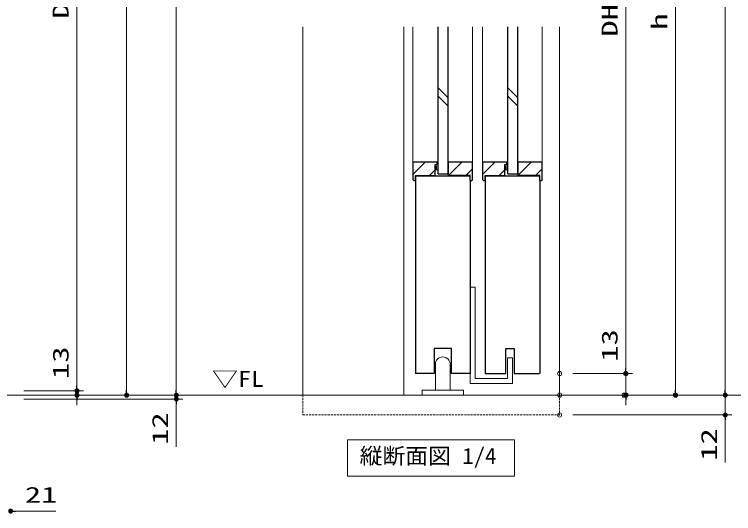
# Model space of a CAD drawing. Units: millimetres, scale not verified. Extents: x -1306 to 1306, y -607 to 607.
# Drawn here: x -687.6 to -253.4, y -93 to 208.1 of the extents above; entities that cross this region are included whole.
import ezdxf
from ezdxf.enums import TextEntityAlignment as Align

# ---------------------------------------------------------------- set-up
doc = ezdxf.new("R2010")
doc.units = ezdxf.units.MM
doc.header["$LTSCALE"] = 5
doc.header["$PDMODE"] = 32
doc.header["$PDSIZE"] = 2.5
doc.linetypes.add('USER2', pattern=[0.375, 0.25, -0.125])
for name, color, linetype, lineweight in [('0-1_線(黄)', 2, 'Continuous', 15), ('0-B_点線(水)', 6, 'USER2', 9), ('0-D_線(白)', 7, 'Continuous', 30), ('1-0_線(水)', 4, 'Continuous', 9), ('1-1_寸法線', 3, 'Continuous', 13), ('1-2_ハッチング', 6, 'Continuous', 9), ('1-4_DEFPOINTS', 7, 'Continuous', 5), ('1-5_0', 3, 'Continuous', 25), ('1-6_点線(黄)', 2, 'USER2', 15)]:
    doc.layers.add(name, color=color, linetype=linetype, lineweight=lineweight)
doc.styles.add('ＭＳ ゴシック', font='')
doc.styles.get('ＭＳ ゴシック').set_extended_font_data('MS Gothic')

# ---------------------------------------------------------------- blocks, each defined once
blk = doc.blocks.new('_DOT')
at = {"layer": '1-5_0'}
blk.add_line((-2.5, 0), (-5, 0), dxfattribs=at)
for points in [[(0, 0), (-2.5, 0), (-2.48, 0.313)], [(0, 0), (-2.48, -0.313), (-2.5, 0)], [(0, 0), (-2.48, 0.313), (-2.421, 0.622)], [(0, 0), (-2.421, -0.622), (-2.48, -0.313)], [(0, 0), (-2.421, 0.622), (-2.324, 0.92)], [(0, 0), (-2.324, -0.92), (-2.421, -0.622)], [(0, 0), (-2.324, 0.92), (-2.191, 1.204)], [(0, 0), (-2.191, -1.204), (-2.324, -0.92)], [(0, 0), (-2.191, 1.204), (-2.023, 1.469)], [(0, 0), (-2.023, -1.469), (-2.191, -1.204)], [(0, 0), (-2.023, 1.469), (-1.822, 1.711)], [(0, 0), (-1.822, -1.711), (-2.023, -1.469)], [(0, 0), (-1.822, 1.711), (-1.594, 1.926)], [(0, 0), (-1.594, -1.926), (-1.822, -1.711)], [(0, 0), (-1.594, 1.926), (-1.34, 2.111)], [(0, 0), (-1.34, -2.111), (-1.594, -1.926)], [(0, 0), (-1.34, 2.111), (-1.064, 2.262)], [(0, 0), (-1.064, -2.262), (-1.34, -2.111)], [(0, 0), (-1.064, 2.262), (-0.773, 2.378)], [(0, 0), (-0.773, -2.378), (-1.064, -2.262)], [(0, 0), (-0.773, 2.378), (-0.468, 2.456)], [(0, 0), (-0.468, -2.456), (-0.773, -2.378)], [(0, 0), (-0.468, 2.456), (-0.157, 2.495)], [(0, 0), (-0.157, -2.495), (-0.468, -2.456)], [(0, 0), (-0.157, 2.495), (0.157, 2.495)], [(0, 0), (0.157, -2.495), (-0.157, -2.495)], [(0, 0), (0.157, 2.495), (0.468, 2.456)], [(0, 0), (0.468, 2.456), (0.773, 2.378)], [(0, 0), (0.773, 2.378), (1.064, 2.262)], [(0, 0), (1.064, 2.262), (1.34, 2.111)], [(0, 0), (1.34, 2.111), (1.594, 1.926)], [(0, 0), (1.594, 1.926), (1.822, 1.711)], [(0, 0), (1.822, 1.711), (2.023, 1.469)], [(0, 0), (2.023, 1.469), (2.191, 1.204)], [(0, 0), (2.191, 1.204), (2.324, 0.92)], [(0, 0), (2.324, 0.92), (2.421, 0.622)], [(0, 0), (2.421, 0.622), (2.48, 0.313)], [(0, 0), (2.48, 0.313), (2.5, 0)], [(0, 0), (0.468, -2.456), (0.157, -2.495)], [(0, 0), (0.773, -2.378), (0.468, -2.456)], [(0, 0), (1.064, -2.262), (0.773, -2.378)], [(0, 0), (1.34, -2.111), (1.064, -2.262)], [(0, 0), (1.594, -1.926), (1.34, -2.111)], [(0, 0), (1.822, -1.711), (1.594, -1.926)], [(0, 0), (2.023, -1.469), (1.822, -1.711)], [(0, 0), (2.191, -1.204), (2.023, -1.469)], [(0, 0), (2.324, -0.92), (2.191, -1.204)], [(0, 0), (2.421, -0.622), (2.324, -0.92)], [(0, 0), (2.48, -0.313), (2.421, -0.622)], [(0, 0), (2.5, 0), (2.48, -0.313)]]:
    blk.add_solid(points, dxfattribs=at)

msp = doc.modelspace()

# ---------------------------------------------------------------- linework, layer by layer
at = {"layer": '0-1_線(黄)'}
msp.add_line((-1242.578, -21.552), (-233.827, -21.552), dxfattribs=at)
msp.add_lwpolyline([(-486.474, -48.552), (-385.624, -48.552), (-385.624, -70.387), (-486.474, -70.387)], close=True, dxfattribs=at)
at = {"layer": '0-B_点線(水)'}
for p, q in [((-433.799, 117.082), (-431.699, 117.082)), ((-433.799, 116.457), (-431.699, 116.457)), ((-433.799, 115.832), (-431.699, 115.832)), ((-433.799, 115.207), (-431.699, 115.207)), ((-433.799, 114.582), (-431.699, 114.582)), ((-391.799, 117.082), (-389.699, 117.082)), ((-391.799, 116.457), (-389.699, 116.457)), ((-391.799, 115.832), (-389.699, 115.832)), ((-391.799, 115.207), (-389.699, 115.207)), ((-391.799, 114.582), (-389.699, 114.582))]:
    msp.add_line(p, q, dxfattribs=at)
at = {"layer": '0-D_線(白)'}
for p, q in [((-431.699, 111.948), (-431.699, 200.637)), ((-389.699, 111.948), (-389.699, 200.637)), ((-445.499, 110.948), (-445.499, -8.531)), ((-445.499, 110.698), (-412.499, 110.698)), ((-403.499, 110.948), (-403.499, -8.531)), ((-403.499, 110.698), (-370.499, 110.698)), ((-446.999, 108.448), (-446.499, 107.948)), ((-446.499, 107.948), (-445.499, 107.948)), ((-412.499, 107.948), (-411.499, 107.948)), ((-412.498, 107.948), (-412.498, -8.552)), ((-410.999, 108.448), (-411.499, 107.948)), ((-404.999, 108.448), (-404.499, 107.948)), ((-404.499, 107.948), (-403.499, 107.948)), ((-370.499, 107.948), (-369.499, 107.948)), ((-370.498, 107.948), (-370.498, -8.552)), ((-368.999, 108.448), (-369.499, 107.948)), ((-434.249, -8.531), (-445.499, -8.531)), ((-412.499, -8.531), (-423.749, -8.531)), ((-403.499, -8.531), (-390.999, -8.531)), ((-385.999, -8.531), (-370.699, -8.531))]:
    msp.add_line(p, q, dxfattribs=at)
for points in [[(-431.699, 111.948), (-425.699, 111.948), (-425.699, 200.637)], [(-389.699, 111.948), (-383.699, 111.948), (-383.699, 200.637)], [(-432.299, 117.448), (-432.299, 118.948), (-446.999, 118.948), (-446.999, 108.448)], [(-432.299, 117.448), (-433.799, 117.448), (-433.799, 110.948)], [(-432.299, 117.448), (-433.799, 117.448), (-433.799, 114.448)], [(-410.999, 108.448), (-410.999, 118.948), (-425.699, 118.948), (-425.699, 110.948)], [(-390.299, 117.448), (-390.299, 118.948), (-404.999, 118.948), (-404.999, 108.448)], [(-390.299, 117.448), (-391.799, 117.448), (-391.799, 110.948)], [(-390.299, 117.448), (-391.799, 117.448), (-391.799, 114.448)], [(-368.999, 108.448), (-368.999, 118.948), (-383.699, 118.948), (-383.699, 110.948)], [(-445.499, 107.948), (-445.499, 110.948), (-433.799, 110.948)], [(-412.499, 107.948), (-412.499, 110.948), (-425.699, 110.948)], [(-403.499, 107.948), (-403.499, 110.948), (-391.799, 110.948)], [(-370.499, 107.948), (-370.499, 110.948), (-383.699, 110.948)], [(-423.749, -8.531), (-423.749, 6.469), (-434.249, 6.469), (-434.249, -8.531)], [(-390.999, -8.531), (-390.999, 6.469), (-385.999, 6.469), (-385.999, -8.531)]]:
    msp.add_lwpolyline(points, dxfattribs=at)
at = {"layer": '1-0_線(水)'}
for p, q in [((-513.498, 200.637), (-513.498, -21.552)), ((-452.498, 200.637), (-452.498, -21.552)), ((-446.999, 118.948), (-446.999, 200.637)), ((-410.999, 200.637), (-410.999, 118.948)), ((-404.999, 118.948), (-404.999, 200.637)), ((-368.999, 200.637), (-368.999, 118.948)), ((-358.498, 200.637), (-358.498, -21.552)), ((-425.699, 157.746), (-431.699, 163.746)), ((-383.699, 157.746), (-389.699, 163.746)), ((-425.699, 152.746), (-431.699, 158.746)), ((-383.699, 152.746), (-389.699, 158.746)), ((-432.299, 117.448), (-431.699, 117.448)), ((-390.299, 117.448), (-389.699, 117.448)), ((-433.799, 114.448), (-431.699, 114.448)), ((-391.799, 114.448), (-389.699, 114.448)), ((-433.499, -3.031), (-433.499, -18.531)), ((-424.499, -18.531), (-424.499, -3.031)), ((-409.499, -11.531), (-389.999, -11.531))]:
    msp.add_line(p, q, dxfattribs=at)
for points in [[(-409.499, -11.531), (-409.499, 43.469), (-412.499, 43.469), (-412.499, -14.531)], [(-386.999, 0.969), (-386.999, -14.531), (-412.499, -14.531)], [(-386.999, 0.969), (-389.999, 0.969), (-389.999, -11.531)], [(-416.499, -21.531), (-416.499, -18.531), (-441.499, -18.531), (-441.499, -21.531)]]:
    msp.add_lwpolyline(points, dxfattribs=at)
for start, end in [(90, 180), (0, 90)]:
    msp.add_arc((-428.999, -3.031), 4.5, start, end, dxfattribs=at)
at = {"layer": '1-1_寸法線'}
for p, q in [((-589.858, 455.448), (-589.858, -18.552)), ((-258.498, -18.552), (-258.498, 455.448)), ((-649.858, 447.448), (-649.858, -15.952)), ((-619.858, 449.448), (-619.858, -18.552)), ((-288.498, 425.448), (-288.498, -18.552)), ((-318.498, 415.448), (-318.498, -5.552)), ((-318.498, -5.552), (-318.498, 20.21)), ((-649.858, -15.952), (-649.858, 9.81)), ((-350.498, -8.552), (-314.498, -8.552)), ((-350.498, -8.552), (-314.498, -8.552)), ((-318.498, -21.552), (-318.498, -8.552)), ((-589.858, -18.552), (-589.858, -15.552)), ((-258.498, -18.552), (-258.498, -15.552)), ((-681.858, -18.952), (-645.858, -18.952)), ((-681.858, -18.952), (-645.858, -18.952)), ((-681.858, -21.552), (-615.858, -21.552)), ((-681.858, -21.552), (-585.858, -21.552)), ((-681.858, -21.552), (-585.858, -21.552)), ((-681.858, -21.552), (-645.858, -21.552)), ((-649.858, -21.552), (-649.858, -18.952)), ((-589.858, -21.552), (-589.858, -23.952)), ((-350.498, -21.552), (-314.498, -21.552)), ((-350.498, -21.552), (-254.498, -21.552)), ((-350.498, -21.552), (-254.498, -21.552)), ((-311.587, -21.552), (-284.498, -21.552)), ((-258.498, -21.552), (-258.498, -33.552)), ((-681.858, -23.952), (-585.858, -23.952)), ((-649.858, -24.552), (-649.858, -27.552)), ((-318.498, -24.552), (-318.498, -27.552)), ((-589.858, -26.952), (-589.858, -52.714)), ((-350.498, -33.552), (-254.498, -33.552)), ((-258.498, -36.552), (-258.498, -62.314)), ((-686.858, -91.552), (-662.524, -91.552))]:
    msp.add_line(p, q, dxfattribs=at)
at = {"layer": '1-2_ハッチング'}
for p, q in [((-446.999, 111.585), (-439.636, 118.948)), ((-425.604, 110.948), (-417.604, 118.948)), ((-404.999, 111.585), (-397.636, 118.948)), ((-383.604, 110.948), (-375.604, 118.948)), ((-437.029, 110.948), (-433.799, 114.178)), ((-414.997, 110.948), (-410.999, 114.946)), ((-395.029, 110.948), (-391.799, 114.178)), ((-372.997, 110.948), (-368.999, 114.946))]:
    msp.add_line(p, q, dxfattribs=at)
at = {"layer": '1-4_DEFPOINTS'}
for p in [(-358.498, -8.552), (-318.498, -8.552), (-649.858, -18.952), (-649.858, -21.552), (-619.858, -21.552), (-589.858, -21.552), (-358.498, -21.552), (-319.587, -21.552), (-318.498, -21.552), (-288.498, -21.552), (-589.858, -23.952), (-358.498, -33.552), (-258.498, -33.552)]:
    msp.add_point(p, dxfattribs=at)
at = {"layer": '1-6_点線(黄)'}
for p, q in [((-513.498, -21.552), (-513.498, -33.552)), ((-358.498, -21.552), (-358.498, -33.552)), ((-513.498, -33.552), (-358.498, -33.552))]:
    msp.add_line(p, q, dxfattribs=at)

# ---------------------------------------------------------------- block references
at = {"layer": '1-1_寸法線', "xscale": 0.6, "yscale": 0.6}
for p, rotation in [((-318.498, -8.552), 270), ((-318.498, -8.552), 270), ((-649.858, -18.952), 270), ((-649.858, -18.952), 270), ((-649.858, -21.552), 90), ((-619.858, -21.552), 270), ((-589.858, -21.552), 270), ((-589.858, -21.552), 270), ((-318.498, -21.552), 90), ((-288.498, -21.552), 270), ((-258.498, -21.552), 270), ((-258.498, -21.552), 270), ((-589.858, -23.952), 90), ((-258.498, -33.552), 90), ((-689.858, -91.552), 180)]:
    msp.add_blockref('_DOT', p, dxfattribs=dict(at, rotation=rotation))

# ---------------------------------------------------------------- texts
at = {"layer": '0-1_線(黄)', "style": 'ＭＳ ゴシック'}
for s, height, width, p in [('▽FL', 9.604, 1.2, (-568.331, -19.449)), ('縦断面図 1/4', 9.621, 1.05, (-479.226, -65.93))]:
    msp.add_text(s, height=height, dxfattribs=dict(at, width=width)).set_placement(p, align=Align.BOTTOM_LEFT)
at = {"layer": '1-1_寸法線', "style": 'ＭＳ ゴシック', "width": 1.5}
for s, p in [('DH', (-652.007, 205.51)), ('DH', (-320.647, 194.71)), ('h', (-290.647, 198.924)), ('13', (-320.647, -1.409)), ('13', (-652.007, -11.809)), ('12', (-592.007, -51.571)), ('12', (-260.647, -61.171))]:
    msp.add_text(s, height=9.604, rotation=90, dxfattribs=at).set_placement(p, align=Align.BOTTOM_LEFT)
msp.add_text('21', height=9.604, dxfattribs=at).set_placement((-681.286, -89.403), align=Align.BOTTOM_LEFT)

doc.saveas('drawing.dxf')
